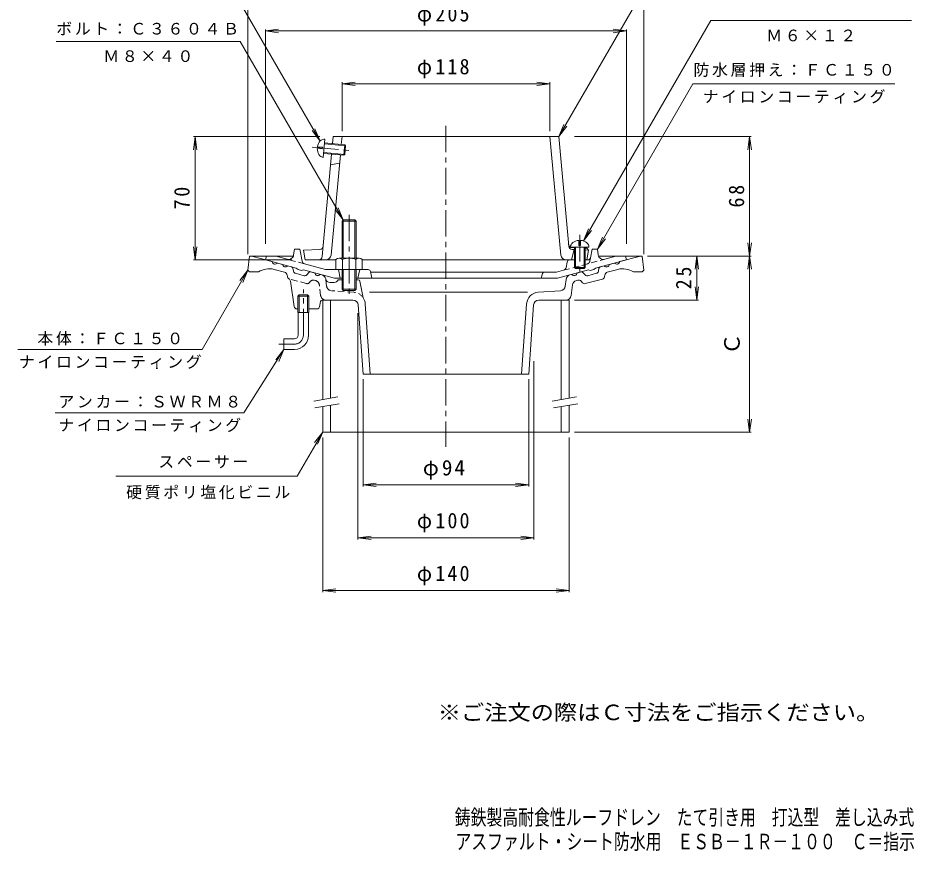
# Model space of a CAD drawing. Units: millimetres, scale not verified. Extents: x -287 to 223, y -346 to 366.
# Drawn here: x -287 to 222, y -346 to 127 of the extents above; entities that cross this region are included whole.
import ezdxf
from ezdxf.enums import TextEntityAlignment as Align

# ---------------------------------------------------------------- set-up
doc = ezdxf.new("R2010")
doc.units = ezdxf.units.MM
doc.header["$LTSCALE"] = 3
doc.linetypes.add('CHAIN1', pattern=[8, 5, -1, 1, -1])
doc.linetypes.add('DASHED1', pattern=[1.8, 1.2, -0.6])
for name, color, linetype, lineweight in [('0-0', 3, 'Continuous', 9), ('0-1', 2, 'Continuous', 9), ('0-2', 6, 'Continuous', 5), ('0-3', 4, 'Continuous', 9), ('0-4', 7, 'Continuous', 9), ('0-5', 7, 'Continuous', 9)]:
    doc.layers.add(name, color=color, linetype=linetype, lineweight=lineweight)
doc.layers.add('F-4', color=2, linetype='Continuous')
doc.layers.add('F-5', color=2, linetype='Continuous')
doc.styles.add('ＭＳ ゴシック', font='')
doc.styles.get('ＭＳ ゴシック').set_extended_font_data('MS Gothic')

msp = doc.modelspace()

# ---------------------------------------------------------------- linework, layer by layer
at = {"layer": '0-0', "linetype": 'CHAIN1'}
for p, q in [((-43.438, 65.713), (-43.438, -116.74)), ((-124.438, -53.349), (-124.438, -27.348)), ((-129.438, -58.348), (-138.438, -58.348))]:
    msp.add_line(p, q, dxfattribs=at)
at = {"layer": '0-0'}
for p, q in [((-155.938, -16.349), (-154.938, -8.348)), ((-154.938, -8.348), (-130.102, -8.348)), ((-153.938, -8.348), (-142.082, -11.525)), ((43.226, -8.348), (68.062, -8.348)), ((67.062, -8.348), (55.206, -11.525)), ((69.062, -16.349), (68.062, -8.348)), ((-139.184, -12.302), (-136.287, -13.078)), ((-131.088, -14.471), (-133.389, -13.855)), ((-130.367, -15.237), (-130.004, -17.009)), ((43.491, -15.237), (43.129, -17.009)), ((44.212, -14.471), (46.513, -13.855)), ((52.309, -12.302), (49.411, -13.078)), ((-155.938, -16.349), (-154.938, -17.349)), ((-154.938, -17.349), (-149.938, -17.349)), ((-135.108, -17.535), (-141.079, -15.935)), ((-133.428, -20.233), (-133.666, -19.066)), ((-128.923, -18.157), (-123.953, -19.489)), ((-121.242, -17.682), (-122.442, -19.035)), ((-117.934, -17.996), (-120.235, -17.379)), ((-113.892, -19.079), (-115.036, -18.772)), ((27.017, -19.079), (28.16, -18.772)), ((31.058, -17.996), (33.359, -17.379)), ((34.366, -17.682), (35.566, -19.035)), ((42.047, -18.157), (37.077, -19.489)), ((46.552, -20.233), (46.791, -19.066)), ((48.232, -17.535), (54.203, -15.935)), ((68.062, -17.349), (63.062, -17.349)), ((69.062, -16.349), (68.062, -17.349)), ((-129.628, -37.069), (-131.766, -22.648)), ((-106.938, -23.348), (-109.286, -23.348)), ((-102.438, -21.848), (-104.647, -21.848)), ((-93.26, -21.848), (-94.438, -21.848)), ((-92.279, -22.656), (-90.438, -32.025)), ((24.349, -25.411), (24.816, -21.611)), ((27.728, -30.714), (28.457, -24.776)), ((30.658, -22.244), (31.409, -22.043)), ((34.214, -23.539), (33.424, -22.648)), ((35.724, -23.992), (45.471, -21.381)), ((-126.798, -30.348), (-127.613, -31.148)), ((-122.078, -30.348), (-126.798, -30.348)), ((-126.798, -40.348), (-126.798, -30.348)), ((-121.263, -31.148), (-122.078, -30.348)), ((-122.078, -40.348), (-122.078, -30.348)), ((2.868, -28.925), (-86.908, -28.925)), ((8.899, -28.925), (21.581, -28.038)), ((-121.263, -31.148), (-127.613, -31.148)), ((-127.613, -40.348), (-127.613, -31.148)), ((-121.263, -40.348), (-121.263, -31.148)), ((-114.599, -34.152), (-115.197, -37.143)), ((-96.231, -33.349), (-113.618, -33.349)), ((-89.28, -35.409), (-86.428, -75.348)), ((2.405, -35.409), (-0.448, -75.348)), ((9.355, -33.349), (26.562, -33.349)), ((-128.144, -38.349), (-127.613, -38.349)), ((-121.263, -40.348), (-127.613, -40.348)), ((-127.438, -53.349), (-127.438, -40.348)), ((-121.438, -53.349), (-121.438, -40.348)), ((-121.263, -38.349), (-116.668, -38.349)), ((-93.239, -36.135), (-90.438, -75.348)), ((6.363, -36.135), (3.562, -75.348)), ((-135.438, -55.348), (-135.438, -61.348)), ((-129.438, -55.348), (-135.438, -55.348)), ((-129.438, -61.348), (-135.438, -61.348)), ((-90.438, -75.348), (3.562, -75.348))]:
    msp.add_line(p, q, dxfattribs=at)
at = {"layer": '0-0', "linetype": 'DASHED1'}
for p, q in [((-122.6, -23.992), (-132.346, -21.381)), ((-121.089, -23.539), (-120.299, -22.648)), ((-117.534, -22.244), (-118.285, -22.043)), ((-114.603, -30.714), (-115.333, -24.776)), ((-111.225, -25.411), (-111.691, -21.611)), ((-95.774, -28.925), (-108.456, -28.038))]:
    msp.add_line(p, q, dxfattribs=at)
at = {"layer": '0-0'}
for centre, radius, start, end in [((-140.472, -11.31), 1.625, 187.61929, 322.3797), ((-134.676, -12.863), 1.625, 187.62059, 322.37891), ((-131.347, -15.437), 1, 11.56642, 75.00078), ((44.471, -15.437), 1, 104.99922, 168.43358), ((47.8, -12.863), 1.625, 217.62109, 352.37941), ((53.596, -11.31), 1.625, 217.6203, 352.38071), ((-143.926, -26.56), 11, 75.00015, 123.12947), ((-135.626, -19.467), 2, 11.56621, 75.0005), ((-131.958, -19.932), 1.5, 191.56628, 239.30832), ((-128.535, -16.708), 1.5, 191.5649, 254.99991), ((-123.564, -18.04), 1.5, 254.99991, 318.43558), ((-120.494, -18.345), 1, 75.00023, 138.43498), ((-116.323, -17.78), 1.625, 187.62059, 322.38074), ((-114.669, -21.976), 3, 11.83266, 75.00041), ((27.793, -21.976), 3, 104.99959, 173.00027), ((29.448, -17.78), 1.625, 217.61926, 352.37941), ((33.618, -18.345), 1, 41.56502, 104.99977), ((36.689, -18.04), 1.5, 221.56442, 285.00009), ((41.659, -16.708), 1.5, 285.00009, 348.4351), ((45.082, -19.932), 1.5, 285.00009, 348.43372), ((48.75, -19.467), 2, 104.9995, 168.43379), ((57.05, -26.56), 11, 56.87053, 104.99985), ((-133.744, -22.942), 2, 8.43475, 59.30959), ((-109.286, -20.849), 2.5, 191.83293, 270), ((-106.938, -20.849), 2.5, 270, 336.42221), ((-93.26, -22.849), 1, 11.11934, 90), ((21.371, -25.045), 3, 273.99983, 352.99992), ((31.435, -25.142), 3, 105.00009, 172.99992), ((31.927, -23.975), 2, 41.56493, 105.00024), ((35.336, -22.543), 1.5, 221.56349, 284.99872), ((9.387, -35.908), 7, 94.00002, 175.9144), ((-113.618, -34.349), 1, 90, 168.69006), ((-96.231, -36.348), 3, 4.08546, 90), ((-96.263, -35.908), 7, 4.0856, 33.68298), ((9.355, -36.348), 3, 90, 175.91454), ((24.75, -30.349), 3, 270, 352.99992), ((-128.144, -36.849), 1.5, 188.43515, 270), ((-116.668, -36.849), 1.5, 270, 348.68979), ((-129.438, -53.349), 2, 270, 0), ((-129.438, -53.349), 8, 270, 0)]:
    msp.add_arc(centre, radius, start, end, dxfattribs=at)
at = {"layer": '0-0', "linetype": 'DASHED1'}
for centre, radius, start, end in [((-131.958, -19.932), 1.5, 239.30832, 255.00128), ((-122.212, -22.543), 1.5, 255.00128, 318.43651), ((-118.803, -23.975), 2, 74.99976, 138.43507), ((-118.31, -25.142), 3, 7.00008, 74.99991), ((-114.669, -21.976), 3, 6.99973, 11.83266), ((-108.247, -25.045), 3, 187.00008, 266.00017), ((-96.263, -35.908), 7, 33.68298, 85.99998), ((-111.626, -30.349), 3, 187.00008, 270)]:
    msp.add_arc(centre, radius, start, end, dxfattribs=at)
at = {"layer": '0-0', "linetype": 'CHAIN1'}
msp.add_arc((-129.438, -53.349), 5, 270, 0, dxfattribs=at)
at = {"layer": '0-1', "color": 4}
for p, q in [((-102.438, -9.492), (-102.438, 11.475)), ((-101.761, -9.492), (-101.761, 12.151)), ((-95.114, -9.492), (-95.114, 12.151)), ((-94.438, -9.492), (-94.438, 11.475)), ((-104.061, -9.492), (-92.814, -9.492)), ((-105.938, -10.214), (-105.938, -15.992)), ((-102.185, -10.214), (-102.185, -15.992)), ((-94.691, -10.214), (-94.691, -15.992)), ((-90.938, -10.214), (-90.938, -15.992)), ((-105.938, -15.992), (-90.938, -15.992)), ((-102.438, -15.992), (-102.438, -27.172)), ((-101.761, -15.992), (-101.761, -27.848)), ((-95.114, -15.992), (-95.114, -27.848)), ((-94.438, -15.992), (-94.438, -27.172))]:
    msp.add_line(p, q, dxfattribs=at)
at = {"layer": '0-1', "color": 4, "linetype": 'CHAIN1'}
msp.add_line((-98.438, 15.152), (-98.438, -30.848), dxfattribs=at)
at = {"layer": '0-1'}
for p, q in [((-129.931, -7.711), (-129.438, -4.492)), ((-126.438, -4.492), (-129.438, -4.492)), ((-126.438, -4.492), (-125.17, -11.258)), ((38.667, -9.268), (39.562, -4.492)), ((39.562, -4.492), (42.562, -4.492)), ((43.055, -7.711), (42.562, -4.492)), ((-145.938, -10.492), (-145.438, -8.492)), ((-139.879, -8.492), (-145.438, -8.492)), ((-133.673, -10.155), (-139.879, -8.492)), ((46.797, -10.155), (53.003, -8.492)), ((53.003, -8.492), (58.562, -8.492)), ((59.062, -10.492), (58.562, -8.492)), ((-111.888, -15.992), (-123.722, -12.821)), ((24.785, -14.86), (25.342, -11.729)), ((29.562, -10.492), (26.819, -10.492)), ((37.193, -10.492), (35.562, -10.492)), ((-125.438, -16.503), (-124.438, -16.253)), ((-106.751, -20.992), (-124.438, -16.253)), ((-87.668, -15.992), (-111.888, -15.992)), ((-104.438, -15.992), (-103.438, -20.992)), ((-92.438, -15.992), (-93.438, -20.992)), ((-86.197, -17.198), (-85.438, -20.992)), ((-86.138, -17.492), (19.414, -17.492)), ((11.355, -18.217), (10.562, -20.992)), ((23.333, -16.442), (19.414, -17.492)), ((19.875, -20.992), (37.562, -16.253)), ((38.562, -16.503), (37.562, -16.253)), ((38.562, -16.503), (40.562, -15.967)), ((-102.438, -20.992), (-106.751, -20.992)), ((-94.438, -20.992), (19.875, -20.992))]:
    msp.add_line(p, q, dxfattribs=at)
at = {"layer": '0-1', "linetype": 'DASHED1'}
for p, q in [((-123.722, -12.821), (-133.673, -10.155)), ((23.333, -16.442), (46.797, -10.155)), ((38.667, -9.268), (38.294, -11.258))]:
    msp.add_line(p, q, dxfattribs=at)
at = {"layer": '0-1', "color": 4}
for points in [[(-94.438, 11.475), (-102.438, 11.475), (-101.761, 12.151), (-95.114, 12.151)], [(-94.438, -27.172), (-102.438, -27.172), (-101.761, -27.848), (-95.114, -27.848)]]:
    msp.add_lwpolyline(points, close=True, dxfattribs=at)
at = {"layer": '0-1'}
for points in [[(-125.438, -16.503), (-127.438, -15.967), (-128.438, -15.181), (-145.938, -10.492)], [(40.562, -15.967), (41.562, -15.181), (59.062, -10.492)]]:
    msp.add_lwpolyline(points, dxfattribs=at)
for centre, radius, start, end in [((-132.896, -7.257), 3, 254.99973, 351.29286), ((37.193, -8.992), 1.5, 270, 349.38435), ((46.021, -7.257), 3, 188.70714, 285.00027), ((-123.204, -10.89), 2, 190.61488, 255.0005), ((22.816, -14.51), 2, 284.9995, 349.91257), ((26.819, -11.992), 1.5, 90, 169.91187), ((-87.668, -17.492), 1.5, 11.31021, 90), ((12.316, -18.492), 1, 90, 164.05402)]:
    msp.add_arc(centre, radius, start, end, dxfattribs=at)
at = {"layer": '0-1', "color": 4}
for centre, radius, start, end in [((-104.061, -12.292), 2.8, 47.92557, 132.07463), ((-98.438, -19.582), 10.089, 68.19786, 111.80214), ((-92.814, -12.292), 2.8, 47.92572, 132.07428)]:
    msp.add_arc(centre, radius, start, end, dxfattribs=at)
at = {"layer": '0-1', "linetype": 'DASHED1'}
msp.add_arc((36.328, -10.89), 2, 284.9995, 349.38512, dxfattribs=at)
at = {"layer": '0-2'}
for p, q in [((-113.09, 47.683), (-112.14, 58.14)), ((-107.905, 55.496), (-107.54, 59.508)), ((-107.54, 59.508), (-43.438, 59.508)), ((-102.856, 55.037), (-102.438, 59.508)), ((20.665, 59.508), (-43.438, 59.508)), ((21.847, -7.771), (15.562, 59.508)), ((26.322, -2.751), (20.665, 59.508)), ((-116.526, 52.765), (-113.656, 52.504)), ((-116.436, 53.761), (-113.566, 53.5)), ((-113.656, 52.504), (-113.566, 53.5)), ((-112.389, 55.401), (-100.438, 54.315)), ((-112.343, 55.899), (-100.891, 54.858)), ((-101.434, 48.883), (-100.891, 54.858)), ((-100.891, 54.858), (-100.438, 54.315)), ((-100.89, 49.335), (-100.438, 54.315)), ((-113.736, -8.673), (-108.448, 49.52)), ((-112.886, 49.924), (-101.434, 48.883)), ((-112.841, 50.422), (-100.89, 49.335)), ((-108.722, -7.771), (-103.414, 49.063)), ((-101.434, 48.883), (-100.89, 49.335)), ((-108.994, 43.508), (-103.839, 44.508)), ((32.062, 0.537), (32.062, -2.345)), ((33.062, 0.537), (33.062, -2.345)), ((-115.099, -4.568), (-124.438, -4.992)), ((-124.438, -4.992), (-123.438, -10.492)), ((27.312, -3.345), (37.812, -3.345)), ((29.312, -4.617), (27.812, -10.492)), ((28.132, -3.562), (29.562, -3.627)), ((28.223, -4.568), (29.562, -4.628)), ((29.562, -3.345), (29.562, -14.845)), ((30.062, -3.345), (30.062, -15.345)), ((32.062, -2.345), (33.062, -2.345)), ((35.062, -3.345), (35.062, -15.345)), ((35.562, -3.345), (35.562, -14.845)), ((35.562, -3.9), (36.562, -3.946)), ((35.562, -4.901), (37.562, -4.992)), ((36.562, -3.946), (37.562, -4.992)), ((37.562, -4.992), (36.562, -10.492)), ((-105.938, -10.492), (-123.438, -10.492)), ((29.562, -10.492), (-90.938, -10.492)), ((29.562, -14.845), (35.562, -14.845)), ((29.562, -14.845), (30.062, -15.345)), ((35.562, -14.845), (35.062, -15.345)), ((35.562, -10.492), (36.562, -10.492)), ((30.062, -15.345), (35.062, -15.345))]:
    msp.add_line(p, q, dxfattribs=at)
at = {"layer": '0-2', "linetype": 'CHAIN1'}
for p, q in [((-119.485, 53.536), (-97.023, 51.494)), ((32.562, 3.633), (32.562, -18.081))]:
    msp.add_line(p, q, dxfattribs=at)
at = {"layer": '0-2'}
for centre, radius, start, end in [((-115.19, -2.57), 2, 272.6017, 354.80721), ((28.222, -1.565), 2, 185.19279, 267.39825), ((28.314, -2.57), 2, 185.19279, 267.3983), ((-115.728, -8.492), 2, 270, 354.80827), ((-111.709, -7.492), 3, 270, 354.66302), ((24.834, -7.492), 3, 185.3369, 270)]:
    msp.add_arc(centre, radius, start, end, dxfattribs=at)
for centre, major_axis, start_param, end_param in [((-112.615, 52.911), (0.475, 5.228), 6.2831853, 7.7585936), ((-112.615, 52.911), (0.475, 5.228), 1.6661844, 3.1415927), ((32.562, -3.345), (5.25, 0), 1.6661844, 3.1415927), ((32.562, -3.345), (5.25, 0), 6.2831853, 7.7585936)]:
    msp.add_ellipse(centre, major_axis=major_axis, ratio=0.7428, start_param=start_param, end_param=end_param, dxfattribs=at)
at = {"layer": '0-3'}
for p, q in [((-113.438, -33.349), (-113.438, -89.777)), ((-108.938, -33.349), (-108.938, -88.984)), ((22.062, -33.349), (22.062, -89.777)), ((26.562, -33.349), (26.562, -88.984)), ((-113.438, -93.839), (-113.438, -108.349)), ((-108.938, -93.045), (-108.938, -108.349)), ((22.062, -93.839), (22.062, -108.349)), ((26.562, -93.045), (26.562, -108.349)), ((-113.438, -108.349), (26.562, -108.349))]:
    msp.add_line(p, q, dxfattribs=at)
at = {"layer": '0-3', "color": 7}
for p, q in [((-118.551, -90.679), (-104.764, -88.248)), ((16.949, -90.679), (30.736, -88.248)), ((-117.857, -94.618), (-104.07, -92.187)), ((17.643, -94.618), (31.43, -92.187))]:
    msp.add_line(p, q, dxfattribs=at)
at = {"layer": '0-4'}
for p, q in [((-155.938, -7.349), (-155.938, 150.408)), ((69.062, -7.349), (69.062, 150.408)), ((-145.938, 119.508), (-138.502, 120.487)), ((-145.938, -1.492), (-145.938, 120.408)), ((-145.938, 119.508), (59.062, 119.508)), ((-145.938, 119.508), (-138.502, 118.529)), ((59.062, 119.508), (51.626, 120.487)), ((59.062, 119.508), (51.626, 118.529)), ((59.062, -1.492), (59.062, 120.408)), ((-102.438, 89.508), (-95.002, 90.487)), ((-102.438, 62.508), (-102.438, 90.408)), ((-102.438, 89.508), (15.562, 89.508)), ((-102.438, 89.508), (-95.002, 88.529)), ((15.562, 89.508), (8.126, 90.487)), ((15.562, 89.508), (8.126, 88.529)), ((15.562, 62.508), (15.562, 90.408)), ((-185.938, 59.508), (-186.917, 52.072)), ((-115.04, 59.508), (-186.838, 59.508)), ((-185.938, -10.492), (-185.938, 59.508)), ((-185.938, 59.508), (-184.959, 52.072)), ((29.665, 59.508), (129.962, 59.508)), ((129.062, 59.508), (128.083, 52.072)), ((129.062, -8.348), (129.062, 59.508)), ((129.062, 59.508), (130.041, 52.072)), ((-185.938, -10.492), (-186.917, -3.056)), ((-185.938, -10.492), (-184.959, -3.056)), ((129.062, -8.348), (128.083, -0.913)), ((129.062, -8.348), (130.041, -0.913)), ((71.062, -8.348), (129.962, -8.348)), ((99.062, -8.348), (98.083, -15.784)), ((99.062, -33.349), (99.062, -8.348)), ((99.062, -8.348), (100.041, -15.784)), ((129.062, -8.348), (128.083, -15.784)), ((129.062, -108.349), (129.062, -8.348)), ((129.062, -8.348), (130.041, -15.784)), ((-130.938, -10.492), (-186.838, -10.492)), ((99.062, -33.349), (98.083, -25.913)), ((99.062, -33.349), (100.041, -25.913)), ((29.562, -33.349), (99.962, -33.349)), ((-93.438, -40.848), (-93.438, -169.249)), ((6.562, -68.057), (6.562, -169.249)), ((-90.438, -78.348), (-90.438, -139.249)), ((3.562, -78.348), (3.562, -139.249)), ((129.062, -108.349), (128.083, -100.913)), ((129.062, -108.349), (130.041, -100.913)), ((-113.438, -111.349), (-113.438, -199.248)), ((26.562, -111.349), (26.562, -199.248)), ((29.562, -108.349), (129.962, -108.349)), ((-90.438, -138.349), (-83.002, -137.37)), ((3.562, -138.349), (-3.874, -137.37)), ((-90.438, -138.349), (3.562, -138.349)), ((-90.438, -138.349), (-83.002, -139.327)), ((3.562, -138.349), (-3.874, -139.327)), ((-93.438, -168.349), (-86.002, -167.37)), ((6.562, -168.349), (-0.874, -167.37)), ((-93.438, -168.349), (6.562, -168.349)), ((-93.438, -168.349), (-86.002, -169.327)), ((6.562, -168.349), (-0.874, -169.327)), ((-113.438, -198.348), (-106.002, -197.37)), ((-113.438, -198.348), (26.562, -198.348)), ((-113.438, -198.348), (-106.002, -199.327)), ((26.562, -198.348), (19.126, -197.37)), ((26.562, -198.348), (19.126, -199.327))]:
    msp.add_line(p, q, dxfattribs=at)
at = {"layer": '0-5'}
for p, q in [((-114.944, 56.946), (-168.385, 149.508)), ((34.631, 0.239), (106.955, 125.508)), ((106.955, 125.508), (221.056, 125.508)), ((-160.279, 113.508), (-264.787, 113.508)), ((-101.761, 12.151), (-160.279, 113.508)), ((42.562, -4.492), (96.833, 89.508)), ((96.833, 89.508), (211.526, 89.508)), ((20.665, 59.508), (23.535, 66.437)), ((-114.944, 56.946), (-119.51, 62.896)), ((-114.944, 56.946), (-117.814, 63.875)), ((20.665, 59.508), (25.23, 65.458)), ((-101.761, 12.151), (-106.327, 18.102)), ((-101.761, 12.151), (-104.632, 19.081)), ((34.631, 0.239), (37.501, 7.168)), ((34.631, 0.239), (39.197, 6.189)), ((42.562, -4.492), (45.432, 2.437)), ((42.562, -4.492), (47.128, 1.458)), ((-155.938, -16.349), (-181.919, -61.348)), ((-155.938, -16.349), (-160.504, -22.299)), ((-155.938, -16.349), (-158.808, -23.278)), ((-181.919, -61.348), (-286.555, -61.348)), ((-135.438, -61.348), (-158.222, -97.348)), ((-135.438, -61.348), (-140.003, -67.299)), ((-135.438, -61.348), (-138.308, -68.278)), ((-158.222, -97.348), (-265.382, -97.348)), ((-113.438, -108.349), (-127.872, -133.348)), ((-113.438, -108.349), (-118.004, -114.299)), ((-113.438, -108.349), (-116.308, -115.278)), ((-127.872, -133.348), (-231.003, -133.348))]:
    msp.add_line(p, q, dxfattribs=at)
msp.add_lwpolyline([(20.665, 59.508), (79.554, 161.508), (205.985, 161.508)], dxfattribs=at)

# ---------------------------------------------------------------- texts
at = {"layer": '0-4', "color": 2, "style": 'ＭＳ ゴシック'}
msp.add_text('Ｃ', height=8.798, rotation=90, dxfattribs=at).set_placement((126.062, -64.349), align=Align.BOTTOM_LEFT)
at = {"layer": '0-4', "color": 2, "char_height": 8.798, "attachment_point": 7, "style": 'ＭＳ ゴシック'}
for s, insert in [('\\T1.21;\\W0.95;φ205', (-59.938, 122.508)), ('\\T1.21;\\W0.95;φ118', (-59.938, 92.508)), ('\\T1.19;φ94', (-56.563, -135.349)), ('\\T1.21;\\W0.95;φ100', (-59.938, -165.348)), ('\\T1.21;\\W0.95;φ140', (-59.938, -195.348))]:
    msp.add_mtext(s, dxfattribs=dict(at, insert=insert))
at = {"layer": '0-4', "color": 2, "char_height": 8.798, "attachment_point": 7, "rotation": 90, "style": 'ＭＳ ゴシック'}
for s, insert in [('\\T1.27;\\W0.95;68', (126.062, 19.205)), ('\\T1.27;\\W0.95;70', (-188.938, 18.133)), ('\\T1.27;\\W0.95;25', (96.062, -27.224))]:
    msp.add_mtext(s, dxfattribs=dict(at, insert=insert))
at = {"layer": '0-5', "char_height": 6.598, "attachment_point": 7, "style": 'ＭＳ ゴシック'}
for s, insert in [('\\T1.17;ボルト：Ｃ３６０４Ｂ', (-264.765, 117.096)), ('\\T1.17;Ｍ６×１２', (138.506, 113.558)), ('\\T1.17;Ｍ８×４０', (-238.033, 101.795)), ('\\T1.17;防水層押え：ＦＣ１５０', (97.179, 93.408)), ('\\T1.17;ナイロンコーティング', (102.429, 78.234)), ('\\T1.17;本体：ＦＣ１５０', (-275.487, -59.163)), ('\\T1.17;ナイロンコーティング', (-285.987, -72.457)), ('\\T1.17;アンカー：ＳＷＲＭ８', (-263.552, -94.677)), ('\\T1.17;ナイロンコーティング', (-263.552, -108.397)), ('\\T1.17;スペーサー', (-206.821, -128.855)), ('\\T1.17;硬質ポリ塩化ビニル', (-225.078, -146.533))]:
    msp.add_mtext(s, dxfattribs=dict(at, insert=insert))
at = {"layer": 'F-4', "style": 'ＭＳ ゴシック', "width": 0.75}
for s, p in [('鋳鉄製高耐食性ルーフドレン\u3000たて引き用\u3000打込型\u3000差し込み式', (-38.405, -334.166)), ('アスファルト・シート防水用\u3000ＥＳＢ－１Ｒ－１００\u3000Ｃ＝指示', (-38.009, -347.933))]:
    msp.add_text(s, height=8.798, dxfattribs=at).set_placement(p, align=Align.BOTTOM_LEFT)
at = {"layer": 'F-5', "style": 'ＭＳ ゴシック', "width": 1.1}
msp.add_text('※ご注文の際はＣ寸法をご指示ください。', height=8.798, dxfattribs=at).set_placement((-48.111, -274.58), align=Align.BOTTOM_LEFT)

doc.saveas('drawing.dxf')
